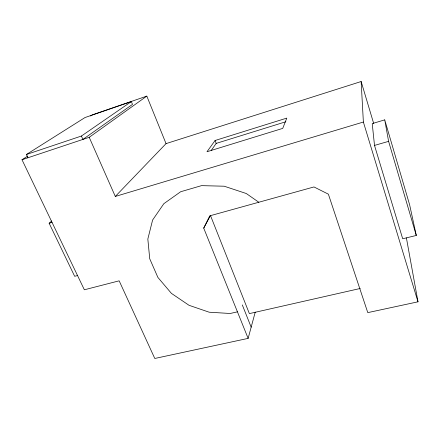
<?xml version="1.0" encoding="UTF-8"?>
<svg xmlns="http://www.w3.org/2000/svg" width="440" height="440" viewBox="0 0 440 440"><rect width="100%" height="100%" fill="white"/><g stroke="black" fill="none" stroke-linecap="round" stroke-linejoin="round"><path stroke-width="0.66" d="M27.764 156.062L22 159.742L84.359 289.79L119.163 280.825L154.787 358.474L248.133 338.382L255.233 312.142M248.133 338.382L203.72 228.113L209.764 215.848L313.968 186.945L328.377 194.167L367.785 312.625L418 301.818L406.401 237.897M203.72 228.113L210.469 215.523L249.376 313.605L360.261 288.47M211.222 150.447L216.189 143.396L285.863 121.743M215.089 140.498L206.987 151.739L282.728 128.392L286.786 118.107L215.089 140.498L216.189 143.396M166.04 143.621L146.817 96.113L89.216 137.308L115.302 196.455L166.04 143.621L361.147 81.526L373.747 123.684M77.528 275.545L74.668 276.304L49.142 223.262L51.689 220.963M81.406 136.037L131.34 101.585L132.495 104.39L82.907 139.414L81.406 136.037L26.373 154.512L27.924 157.768M90.585 115.99L92.312 114.889L146.817 96.113M26.373 154.512L85.019 117.535L131.34 101.585M22 159.742L89.216 137.308M115.302 196.455L363.374 122.034L361.147 81.526M384.731 119.867L372.224 123.596L374.512 145.415L402.694 238.772L416.295 235.45L409.635 204.826L384.731 119.867L388.603 141.356L416.295 235.45M49.142 223.262L52.047 222.398M374.512 145.415L388.603 141.356M237.435 311.828L230.214 313.484L209.204 312.213L189.03 305.3L171.413 293.37L157.889 277.415L149.732 258.77L147.835 239.036L152.603 220.044L163.84 203.687L180.664 191.741L201.509 185.642L224.213 186.214L246.306 193.523L258.803 202.246M242.303 304.92L251.169 327.162M363.374 122.034L418 301.818"/></g></svg>
